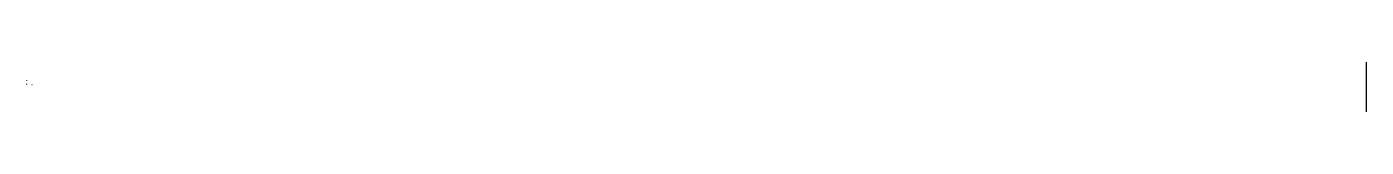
# Model space of a CAD drawing. Header units: inches. Extents: x 0.02 to 9.76, y -0.2 to 0.16.
import ezdxf

# ---------------------------------------------------------------- set-up
doc = ezdxf.new("R2010")
doc.units = ezdxf.units.IN
doc.header["$MEASUREMENT"] = 0

msp = doc.modelspace()

# ---------------------------------------------------------------- linework, layer by layer
at = {"color": 7}
for p, q in [((9.7646, 0.164), (9.7646, -0.1953)), ((0.0203, 0.0281), (0.0203, 0.0323)), ((0.0203, 0.0022), (0.0203, 0.0064)), ((0.0569, 0.0016), (0.0585, 0.0016))]:
    msp.add_line(p, q, dxfattribs=at)

doc.saveas('drawing.dxf')
